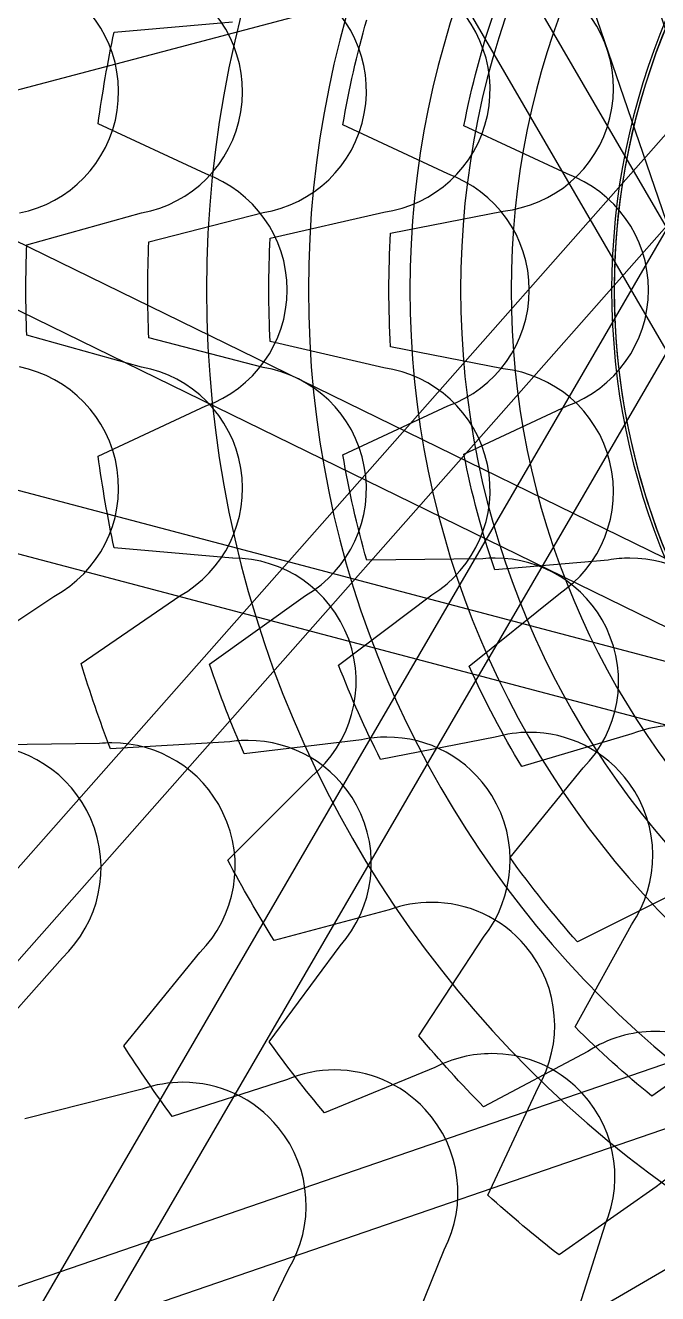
# Model space of a CAD drawing. Extents: x 3 to 470, y 9 to 287.
# Drawn here: x 86.29 to 92.08, y 94.53 to 106.13 of the extents above; entities that cross this region are included whole.
import ezdxf

# ---------------------------------------------------------------- set-up
doc = ezdxf.new("R2010")
doc.units = 0
doc.layers.add('Layer_1', color=7, linetype='CONTINUOUS')

msp = doc.modelspace()

# ---------------------------------------------------------------- linework, layer by layer
at = {"layer": 'Layer_1', "color": 7}
for points in [[(92.400744, 103.625934), (66.360048, 179.426605), (66.893391, 179.609828), (92.934087, 103.809185)], [(92.400744, 103.625934), (66.360048, 179.426605), (66.893391, 179.609828), (92.934087, 103.809185)], [(92.525515, 102.529951), (52.197207, 171.793866), (52.684533, 172.077611), (93.012869, 102.813752)], [(92.525515, 102.529951), (52.197207, 171.793866), (52.684533, 172.077611), (93.012869, 102.813752)], [(94.109048, 99.672626), (22.096282, 134.858256), (22.343878, 135.364953), (94.35656, 100.179351)], [(94.109048, 99.672626), (22.096282, 134.858256), (22.343878, 135.364953), (94.35656, 100.179351)], [(94.972238, 98.985893), (17.478827, 119.446437), (17.6228, 119.991708), (95.116154, 99.531163)], [(94.972238, 98.985893), (17.478827, 119.446437), (17.6228, 119.991708), (95.116154, 99.531163)], [(95.120525, 107.892733), (17.622771, 87.431032), (17.622771, 87.431032)], [(95.120525, 107.892733), (17.622771, 87.431032), (17.622771, 87.431032)], [(87.101123, 106.069386), (87.101123, 106.069386), (88.184783, 106.164183)], [(87.101123, 106.069386), (87.101123, 106.069386), (88.184783, 106.164183)], [(40.218182, 45.504613), (39.795568, 45.877996), (92.864356, 105.946335)], [(40.218182, 45.504613), (39.795568, 45.877996), (92.864356, 105.946335)], [(93.287308, 105.573319), (40.218182, 45.504613), (40.218182, 45.504613)], [(93.287308, 105.573319), (40.218182, 45.504613), (40.218182, 45.504613)], [(87.939415, 104.772698), (86.954471, 105.231968), (86.954471, 105.231968)], [(87.939415, 104.772698), (86.954471, 105.231968), (86.954471, 105.231968)], [(90.156192, 104.772698), (89.195273, 105.220774), (89.195273, 105.220774)], [(90.156192, 104.772698), (89.195273, 105.220774), (89.195273, 105.220774)], [(91.247579, 104.772698), (91.247579, 104.772698), (90.303182, 105.213048), (90.303182, 105.213048)], [(91.247579, 104.772698), (91.247579, 104.772698), (90.303182, 105.213048), (90.303182, 105.213048)], [(52.684533, 35.345129), (52.197207, 35.628874), (92.527517, 104.896229)], [(52.684533, 35.345129), (52.197207, 35.628874), (92.527517, 104.896229)], [(93.015125, 104.612879), (52.684533, 35.345129), (52.684533, 35.345129)], [(93.015125, 104.612879), (52.684533, 35.345129), (52.684533, 35.345129)], [(88.529348, 104.184231), (88.529348, 104.184231), (89.568712, 104.424186)], [(88.529348, 104.184231), (88.529348, 104.184231), (89.568712, 104.424186)], [(89.632098, 104.23022), (89.632098, 104.23022), (90.662692, 104.433406)], [(89.632098, 104.23022), (89.632098, 104.23022), (90.662692, 104.433406)], [(86.300531, 104.124848), (86.300531, 104.124848), (87.351426, 104.416798)], [(86.300531, 104.124848), (86.300531, 104.124848), (87.351426, 104.416798)], [(87.417914, 104.150564), (87.417914, 104.150564), (88.463791, 104.419336)], [(87.417914, 104.150564), (87.417914, 104.150564), (88.463791, 104.419336)], [(87.351426, 103.005942), (87.351426, 103.005942), (86.300531, 103.297892), (86.300531, 103.297892)], [(87.351426, 103.005942), (87.351426, 103.005942), (86.300531, 103.297892), (86.300531, 103.297892)], [(88.463791, 103.003404), (88.463791, 103.003404), (87.417914, 103.272176), (87.417914, 103.272176)], [(88.463791, 103.003404), (88.463791, 103.003404), (87.417914, 103.272176), (87.417914, 103.272176)], [(89.568712, 102.998554), (89.568712, 102.998554), (88.529348, 103.238509), (88.529348, 103.238509)], [(89.568712, 102.998554), (89.568712, 102.998554), (88.529348, 103.238509), (88.529348, 103.238509)], [(90.66272, 102.989334), (90.66272, 102.989334), (89.632098, 103.19252), (89.632098, 103.19252)], [(90.66272, 102.989334), (90.66272, 102.989334), (89.632098, 103.19252), (89.632098, 103.19252)], [(86.954471, 102.190772), (86.954471, 102.190772), (87.939415, 102.650042)], [(86.954471, 102.190772), (86.954471, 102.190772), (87.939415, 102.650042)], [(89.195273, 102.201966), (89.195273, 102.201966), (90.156192, 102.650042)], [(89.195273, 102.201966), (89.195273, 102.201966), (90.156192, 102.650042)], [(90.303182, 102.209692), (90.303182, 102.209692), (91.24755, 102.650042)], [(90.303182, 102.209692), (90.303182, 102.209692), (91.24755, 102.650042)], [(88.184783, 101.258557), (87.101123, 101.353354), (87.101123, 101.353354)], [(88.184783, 101.258557), (87.101123, 101.353354), (87.101123, 101.353354)], [(90.475155, 101.252607), (90.475155, 101.252607), (89.41408, 101.239383), (89.41408, 101.239383)], [(90.475155, 101.252607), (90.475155, 101.252607), (89.41408, 101.239383), (89.41408, 101.239383)], [(91.625162, 101.240821), (91.625162, 101.240821), (90.586448, 101.149942), (90.586448, 101.149942)], [(91.625162, 101.240821), (91.625162, 101.240821), (90.586448, 101.149942), (90.586448, 101.149942)], [(85.631025, 100.298229), (85.631025, 100.298229), (86.550101, 100.908211)], [(85.631025, 100.298229), (85.631025, 100.298229), (86.550101, 100.908211)], [(86.799079, 100.293126), (86.799079, 100.293126), (87.700785, 100.912243)], [(86.799079, 100.293126), (86.799079, 100.293126), (87.700785, 100.912243)], [(87.973364, 100.286838), (87.973364, 100.286838), (88.853838, 100.916924)], [(87.973364, 100.286838), (87.973364, 100.286838), (88.853838, 100.916924)], [(89.156192, 100.278886), (89.156192, 100.278886), (90.010048, 100.922309)], [(89.156192, 100.278886), (89.156192, 100.278886), (90.010048, 100.922309)], [(90.351117, 100.268341), (90.351117, 100.268341), (91.170686, 100.928372)], [(90.351117, 100.268341), (90.351117, 100.268341), (91.170686, 100.928372)], [(86.965271, 99.56232), (86.965271, 99.56232), (85.862014, 99.54856), (85.862014, 99.54856)], [(86.965271, 99.56232), (86.965271, 99.56232), (85.862014, 99.54856), (85.862014, 99.54856)], [(88.158899, 99.577829), (87.066977, 99.512553), (87.066977, 99.512553)], [(88.158899, 99.577829), (87.066977, 99.512553), (87.066977, 99.512553)], [(89.365328, 99.596608), (89.365328, 99.596608), (88.290352, 99.469102), (88.290352, 99.469102)], [(89.365328, 99.596608), (89.365328, 99.596608), (88.290352, 99.469102), (88.290352, 99.469102)], [(90.589888, 99.619898), (90.589888, 99.619898), (89.540938, 99.416007), (89.540938, 99.416007)], [(90.589888, 99.619898), (90.589888, 99.619898), (89.540938, 99.416007), (89.540938, 99.416007)], [(91.841798, 99.649702), (90.833847, 99.350393), (90.833847, 99.350393)], [(91.841798, 99.649702), (90.833847, 99.350393), (90.833847, 99.350393)], [(90.725289, 98.520109), (90.725289, 98.520109), (91.396148, 99.340158)], [(90.725289, 98.520109), (90.725289, 98.520109), (91.396148, 99.340158)], [(88.141642, 98.494789), (88.141642, 98.494789), (88.910767, 99.263913)], [(88.141642, 98.494789), (88.141642, 98.494789), (88.910767, 99.263913)], [(29.944444, 57.881637), (29.6607, 58.368962), (98.924558, 98.697298)], [(29.944444, 57.881637), (29.6607, 58.368962), (98.924558, 98.697298)], [(22.311706, 72.044478), (22.128454, 72.57782), (97.929126, 98.618516)], [(22.311706, 72.044478), (22.128454, 72.57782), (97.929126, 98.618516)], [(92.289846, 98.219503), (92.289846, 98.219503), (91.341643, 97.748221), (91.341643, 97.748221)], [(92.289846, 98.219503), (92.289846, 98.219503), (91.341643, 97.748221), (91.341643, 97.748221)], [(98.112377, 98.085173), (22.311706, 72.044478), (22.311706, 72.044478)], [(98.112377, 98.085173), (22.311706, 72.044478), (22.311706, 72.044478)], [(89.617266, 98.040256), (89.617266, 98.040256), (88.567386, 97.758936), (88.567386, 97.758936)], [(89.617266, 98.040256), (89.617266, 98.040256), (88.567386, 97.758936), (88.567386, 97.758936)], [(91.320524, 96.969904), (91.320524, 96.969904), (91.837541, 97.902655)], [(91.320524, 96.969904), (91.320524, 96.969904), (91.837541, 97.902655)], [(88.518746, 96.83456), (88.518746, 96.83456), (89.169163, 97.71103)], [(88.518746, 96.83456), (88.518746, 96.83456), (89.169163, 97.71103)], [(89.89086, 96.888613), (89.89086, 96.888613), (90.48274, 97.791898)], [(89.89086, 96.888613), (89.89086, 96.888613), (90.48274, 97.791898)], [(85.890859, 96.771427), (85.890859, 96.771427), (86.626627, 97.602387)], [(85.890859, 96.771427), (85.890859, 96.771427), (86.626627, 97.602387)], [(87.188872, 96.797453), (87.188872, 96.797453), (87.886235, 97.649899)], [(87.188872, 96.797453), (87.188872, 96.797453), (87.886235, 97.649899)], [(92.897008, 96.9487), (92.897008, 96.9487), (92.02316, 96.336829), (92.02316, 96.336829)], [(92.897008, 96.9487), (92.897008, 96.9487), (92.02316, 96.336829), (92.02316, 96.336829)], [(91.436638, 96.745542), (90.482824, 96.239635), (90.482824, 96.239635)], [(91.436638, 96.745542), (90.482824, 96.239635), (90.482824, 96.239635)], [(90.035736, 96.59765), (90.035736, 96.59765), (89.026966, 96.182508), (89.026966, 96.182508)], [(90.035736, 96.59765), (90.035736, 96.59765), (89.026966, 96.182508), (89.026966, 96.182508)], [(88.679666, 96.48616), (88.679666, 96.48616), (87.632069, 96.148672), (87.632069, 96.148672)], [(88.679666, 96.48616), (88.679666, 96.48616), (87.632069, 96.148672), (87.632069, 96.148672)], [(87.357996, 96.399708), (87.357996, 96.399708), (86.2824, 96.128934), (86.2824, 96.128934)], [(87.357996, 96.399708), (87.357996, 96.399708), (86.2824, 96.128934), (86.2824, 96.128934)], [(90.52292, 95.430471), (90.52292, 95.430471), (90.981654, 96.41423)], [(90.52292, 95.430471), (90.52292, 95.430471), (90.981654, 96.41423)], [(92.064046, 95.505982), (92.064046, 95.505982), (91.174521, 94.883142), (91.174521, 94.883142)], [(92.064046, 95.505982), (92.064046, 95.505982), (91.174521, 94.883142), (91.174521, 94.883142)], [(91.266781, 94.119713), (91.266781, 94.119713), (91.597417, 95.160007)], [(91.266781, 94.119713), (91.266781, 94.119713), (91.597417, 95.160007)], [(89.708822, 93.911339), (89.708822, 93.911339), (90.123399, 94.930146)], [(89.708822, 93.911339), (89.708822, 93.911339), (90.123399, 94.930146)], [(88.21439, 93.756764), (88.21439, 93.756764), (88.697543, 94.753155)], [(88.21439, 93.756764), (88.21439, 93.756764), (88.697543, 94.753155)]]:
    msp.add_lwpolyline(points, dxfattribs=at)
for points in [[(3.00365, 103.71137), (3.00365, 156.191267), (45.547015, 198.734661), (98.026941, 198.734661)], [(3.00365, 103.71137), (3.00365, 156.191267), (45.547015, 198.734661), (98.026941, 198.734661)], [(98.026941, 195.914979), (47.104297, 195.914979), (5.823332, 154.634013), (5.823332, 103.71137)], [(98.026941, 195.914979), (47.104297, 195.914979), (5.823332, 154.634013), (5.823332, 103.71137)], [(5.823332, 103.71137), (5.823332, 154.634013), (47.104297, 195.914979), (98.026941, 195.914979)], [(5.823332, 103.71137), (5.823332, 154.634013), (47.104297, 195.914979), (98.026941, 195.914979)], [(98.026941, 193.095296), (48.661551, 193.095296), (8.643014, 153.076759), (8.643014, 103.71137)], [(98.026941, 193.095296), (48.661551, 193.095296), (8.643014, 153.076759), (8.643014, 103.71137)], [(8.643014, 103.71137), (8.643014, 153.076759), (48.661551, 193.095296), (98.026941, 193.095296)], [(8.643014, 103.71137), (8.643014, 153.076759), (48.661551, 193.095296), (98.026941, 193.095296)], [(98.026941, 184.241494), (53.551388, 184.241494), (17.496816, 148.186923), (17.496816, 103.71137)], [(98.026941, 184.241494), (53.551388, 184.241494), (17.496816, 148.186923), (17.496816, 103.71137)], [(98.026941, 113.791762), (92.459675, 113.791762), (87.946548, 109.278635), (87.946548, 103.71137)], [(98.026941, 113.791762), (92.459675, 113.791762), (87.946548, 109.278635), (87.946548, 103.71137)], [(98.026941, 112.858955), (92.974859, 112.858955), (88.879356, 108.763451), (88.879356, 103.71137)], [(98.026941, 112.858955), (92.974859, 112.858955), (88.879356, 108.763451), (88.879356, 103.71137)], [(98.026941, 111.929024), (93.488465, 111.929024), (89.809287, 108.249846), (89.809287, 103.71137)], [(98.026941, 111.929024), (93.488465, 111.929024), (89.809287, 108.249846), (89.809287, 103.71137)], [(98.026941, 111.46544), (93.744492, 111.46544), (90.272871, 107.993819), (90.272871, 103.71137)], [(98.026941, 111.46544), (93.744492, 111.46544), (90.272871, 107.993819), (90.272871, 103.71137)], [(98.026941, 111.00304), (93.99987, 111.00304), (90.73527, 107.73844), (90.73527, 103.71137)], [(98.026941, 111.00304), (93.99987, 111.00304), (90.73527, 107.73844), (90.73527, 103.71137)], [(98.026941, 110.082724), (94.508146, 110.082724), (91.655587, 107.230164), (91.655587, 103.71137)], [(98.026941, 110.082724), (94.508146, 110.082724), (91.655587, 107.230164), (91.655587, 103.71137)], [(91.682656, 103.71137), (91.682656, 107.21522), (94.523091, 110.055655), (98.026941, 110.055655)], [(91.682656, 103.71137), (91.682656, 107.21522), (94.523091, 110.055655), (98.026941, 110.055655)], [(91.80455, 102.47367), (91.121003, 105.910186), (93.352697, 109.250184), (96.789241, 109.93376)], [(91.80455, 102.47367), (91.121003, 105.910186), (93.352697, 109.250184), (96.789241, 109.93376)], [(87.128869, 105.354004), (87.201673, 105.837128), (86.956473, 106.294819), (86.550101, 106.514529)], [(87.128869, 105.354004), (87.201673, 105.837128), (86.956473, 106.294819), (86.550101, 106.514529)], [(88.261197, 105.340977), (88.341614, 105.822917), (88.103661, 106.284415), (87.700785, 106.510497)], [(88.261197, 105.340977), (88.341614, 105.822917), (88.103661, 106.284415), (87.700785, 106.510497)], [(89.391382, 105.325638), (89.48116, 105.805914), (89.252202, 106.271952), (88.853838, 106.505816)], [(89.391382, 105.325638), (89.48116, 105.805914), (89.252202, 106.271952), (88.853838, 106.505816)], [(90.518352, 105.307366), (90.619917, 105.785274), (90.402548, 106.25681), (90.010048, 106.50043)], [(90.518352, 105.307366), (90.619917, 105.785274), (90.402548, 106.25681), (90.010048, 106.50043)], [(91.640304, 105.285542), (91.757236, 105.759925), (91.555149, 106.238228), (91.170686, 106.494368)], [(91.640304, 105.285542), (91.757236, 105.759925), (91.555149, 106.238228), (91.170686, 106.494368)], [(89.195273, 105.220774), (89.250821, 105.548026), (89.324076, 105.869216), (89.41408, 106.183357)], [(89.195273, 105.220774), (89.250821, 105.548026), (89.324076, 105.869216), (89.41408, 106.183357)], [(90.303182, 105.213048), (90.373308, 105.5758), (90.468331, 105.92967), (90.586448, 106.272797)], [(90.303182, 105.213048), (90.373308, 105.5758), (90.468331, 105.92967), (90.586448, 106.272797)], [(86.954471, 105.231968), (86.992932, 105.514613), (87.041938, 105.793874), (87.101123, 106.069386)], [(86.954471, 105.231968), (86.992932, 105.514613), (87.041938, 105.793874), (87.101123, 106.069386)], [(86.233732, 104.415614), (86.686827, 104.505787), (87.056036, 104.870851), (87.128869, 105.354004)], [(86.233732, 104.415614), (86.686827, 104.505787), (87.056036, 104.870851), (87.128869, 105.354004)], [(87.351426, 104.416798), (87.805874, 104.499838), (88.180779, 104.859065), (88.261197, 105.340977)], [(87.351426, 104.416798), (87.805874, 104.499838), (88.180779, 104.859065), (88.261197, 105.340977)], [(88.463791, 104.419336), (88.919762, 104.493493), (89.301603, 104.845362), (89.391382, 105.325638)], [(88.463791, 104.419336), (88.919762, 104.493493), (89.301603, 104.845362), (89.391382, 105.325638)], [(89.568712, 104.424186), (90.026374, 104.487121), (90.416759, 104.829459), (90.518352, 105.307366)], [(89.568712, 104.424186), (90.026374, 104.487121), (90.416759, 104.829459), (90.518352, 105.307366)], [(90.662692, 104.433406), (91.122159, 104.481538), (91.523372, 104.811131), (91.640304, 105.285542)], [(90.662692, 104.433406), (91.122159, 104.481538), (91.523372, 104.811131), (91.640304, 105.285542)], [(88.684685, 103.71137), (88.684685, 104.199964), (88.374012, 104.61598), (87.939415, 104.772698)], [(88.684685, 103.71137), (88.684685, 104.199964), (88.374012, 104.61598), (87.939415, 104.772698)], [(90.901463, 103.71137), (90.901463, 104.199964), (90.59079, 104.61598), (90.156192, 104.772698)], [(90.901463, 103.71137), (90.901463, 104.199964), (90.59079, 104.61598), (90.156192, 104.772698)], [(91.992821, 103.71137), (91.992821, 104.199964), (91.682148, 104.61598), (91.247579, 104.772698)], [(91.992821, 103.71137), (91.992821, 104.199964), (91.682148, 104.61598), (91.247579, 104.772698)], [(89.616364, 103.71137), (89.616364, 103.885598), (89.621665, 104.058614), (89.632098, 104.23022)], [(89.616364, 103.71137), (89.616364, 103.885598), (89.621665, 104.058614), (89.632098, 104.23022)], [(86.293369, 103.71137), (86.293369, 103.84976), (86.295765, 103.987614), (86.300531, 104.124848)], [(86.293369, 103.71137), (86.293369, 103.84976), (86.295765, 103.987614), (86.300531, 104.124848)], [(87.409004, 103.71137), (87.409004, 103.858501), (87.411993, 104.004899), (87.417914, 104.150564)], [(87.409004, 103.71137), (87.409004, 103.858501), (87.411993, 104.004899), (87.417914, 104.150564)], [(88.517816, 103.71137), (88.517816, 103.869921), (88.521679, 104.027569), (88.529348, 104.184231)], [(88.517816, 103.71137), (88.517816, 103.869921), (88.521679, 104.027569), (88.529348, 104.184231)], [(98.026941, 8.688079), (45.547015, 8.688079), (3.00365, 51.231444), (3.00365, 103.71137)], [(98.026941, 8.688079), (45.547015, 8.688079), (3.00365, 51.231444), (3.00365, 103.71137)], [(5.823332, 103.71137), (5.823332, 52.788727), (47.104297, 11.507761), (98.026941, 11.507761)], [(5.823332, 103.71137), (5.823332, 52.788727), (47.104297, 11.507761), (98.026941, 11.507761)], [(98.026941, 11.507761), (47.104297, 11.507761), (5.823332, 52.788727), (5.823332, 103.71137)], [(98.026941, 11.507761), (47.104297, 11.507761), (5.823332, 52.788727), (5.823332, 103.71137)], [(8.643014, 103.71137), (8.643014, 54.345981), (48.661551, 14.327443), (98.026941, 14.327443)], [(8.643014, 103.71137), (8.643014, 54.345981), (48.661551, 14.327443), (98.026941, 14.327443)], [(98.026941, 14.327443), (48.661551, 14.327443), (8.643014, 54.345981), (8.643014, 103.71137)], [(98.026941, 14.327443), (48.661551, 14.327443), (8.643014, 54.345981), (8.643014, 103.71137)], [(17.496816, 103.71137), (17.496816, 59.235817), (53.551388, 23.181246), (98.026941, 23.181246)], [(17.496816, 103.71137), (17.496816, 59.235817), (53.551388, 23.181246), (98.026941, 23.181246)], [(86.300531, 103.297892), (86.295765, 103.435126), (86.293369, 103.57298), (86.293369, 103.71137)], [(86.300531, 103.297892), (86.295765, 103.435126), (86.293369, 103.57298), (86.293369, 103.71137)], [(87.417914, 103.272176), (87.411993, 103.417841), (87.409004, 103.564239), (87.409004, 103.71137)], [(87.417914, 103.272176), (87.411993, 103.417841), (87.409004, 103.564239), (87.409004, 103.71137)], [(87.939415, 102.650042), (88.374012, 102.806759), (88.684685, 103.222775), (88.684685, 103.71137)], [(87.939415, 102.650042), (88.374012, 102.806759), (88.684685, 103.222775), (88.684685, 103.71137)], [(87.946548, 103.71137), (87.946548, 98.144105), (92.459675, 93.630978), (98.026941, 93.630978)], [(87.946548, 103.71137), (87.946548, 98.144105), (92.459675, 93.630978), (98.026941, 93.630978)], [(88.529348, 103.238509), (88.521679, 103.395171), (88.517816, 103.552819), (88.517816, 103.71137)], [(88.529348, 103.238509), (88.521679, 103.395171), (88.517816, 103.552819), (88.517816, 103.71137)], [(88.879356, 103.71137), (88.879356, 98.659289), (92.974859, 94.563785), (98.026941, 94.563785)], [(88.879356, 103.71137), (88.879356, 98.659289), (92.974859, 94.563785), (98.026941, 94.563785)], [(89.632098, 103.19252), (89.621665, 103.364126), (89.616364, 103.537142), (89.616364, 103.71137)], [(89.632098, 103.19252), (89.621665, 103.364126), (89.616364, 103.537142), (89.616364, 103.71137)], [(89.809287, 103.71137), (89.809287, 99.172894), (93.488465, 95.493716), (98.026941, 95.493716)], [(89.809287, 103.71137), (89.809287, 99.172894), (93.488465, 95.493716), (98.026941, 95.493716)], [(90.156192, 102.650042), (90.59079, 102.806759), (90.901463, 103.222775), (90.901463, 103.71137)], [(90.156192, 102.650042), (90.59079, 102.806759), (90.901463, 103.222775), (90.901463, 103.71137)], [(90.272871, 103.71137), (90.272871, 99.428921), (93.744492, 95.9573), (98.026941, 95.9573)], [(90.272871, 103.71137), (90.272871, 99.428921), (93.744492, 95.9573), (98.026941, 95.9573)], [(90.73527, 103.71137), (90.73527, 99.6843), (93.99987, 96.4197), (98.026941, 96.4197)], [(90.73527, 103.71137), (90.73527, 99.6843), (93.99987, 96.4197), (98.026941, 96.4197)], [(91.24755, 102.650042), (91.682148, 102.806759), (91.992821, 103.222775), (91.992821, 103.71137)], [(91.24755, 102.650042), (91.682148, 102.806759), (91.992821, 103.222775), (91.992821, 103.71137)], [(91.655587, 103.71137), (91.655587, 100.192576), (94.508146, 97.340016), (98.026941, 97.340016)], [(91.655587, 103.71137), (91.655587, 100.192576), (94.508146, 97.340016), (98.026941, 97.340016)], [(98.026941, 97.367085), (94.523091, 97.367085), (91.682656, 100.20752), (91.682656, 103.71137)], [(98.026941, 97.367085), (94.523091, 97.367085), (91.682656, 100.20752), (91.682656, 103.71137)], [(87.128869, 102.068736), (87.056036, 102.551888), (86.686827, 102.916953), (86.233732, 103.007126)], [(87.128869, 102.068736), (87.056036, 102.551888), (86.686827, 102.916953), (86.233732, 103.007126)], [(88.261197, 102.081763), (88.180779, 102.563675), (87.805874, 102.922902), (87.351426, 103.005942)], [(88.261197, 102.081763), (88.180779, 102.563675), (87.805874, 102.922902), (87.351426, 103.005942)], [(89.391382, 102.097102), (89.301603, 102.577378), (88.919762, 102.929246), (88.463791, 103.003404)], [(89.391382, 102.097102), (89.301603, 102.577378), (88.919762, 102.929246), (88.463791, 103.003404)], [(90.518352, 102.115373), (90.416759, 102.593281), (90.026374, 102.935619), (89.568712, 102.998554)], [(90.518352, 102.115373), (90.416759, 102.593281), (90.026374, 102.935619), (89.568712, 102.998554)], [(91.640304, 102.137198), (91.523372, 102.611609), (91.122159, 102.941174), (90.66272, 102.989334)], [(91.640304, 102.137198), (91.523372, 102.611609), (91.122159, 102.941174), (90.66272, 102.989334)], [(98.020145, 97.365872), (95.055277, 97.365872), (92.40503, 99.454919), (91.80455, 102.47367)], [(98.020145, 97.365872), (95.055277, 97.365872), (92.40503, 99.454919), (91.80455, 102.47367)], [(87.101123, 101.353354), (87.041938, 101.628865), (86.992932, 101.908127), (86.954471, 102.190772)], [(87.101123, 101.353354), (87.041938, 101.628865), (86.992932, 101.908127), (86.954471, 102.190772)], [(89.41408, 101.239383), (89.324076, 101.553524), (89.250821, 101.874714), (89.195273, 102.201966)], [(89.41408, 101.239383), (89.324076, 101.553524), (89.250821, 101.874714), (89.195273, 102.201966)], [(90.010048, 100.922309), (90.402548, 101.16593), (90.619917, 101.637465), (90.518352, 102.115373)], [(90.010048, 100.922309), (90.402548, 101.16593), (90.619917, 101.637465), (90.518352, 102.115373)], [(90.586448, 101.149942), (90.468331, 101.49307), (90.373308, 101.84694), (90.303182, 102.209692)], [(90.586448, 101.149942), (90.468331, 101.49307), (90.373308, 101.84694), (90.303182, 102.209692)], [(91.170686, 100.928372), (91.555149, 101.184512), (91.757236, 101.662814), (91.640304, 102.137198)], [(91.170686, 100.928372), (91.555149, 101.184512), (91.757236, 101.662814), (91.640304, 102.137198)], [(86.550101, 100.908211), (86.956473, 101.127921), (87.201673, 101.585611), (87.128869, 102.068736)], [(86.550101, 100.908211), (86.956473, 101.127921), (87.201673, 101.585611), (87.128869, 102.068736)], [(87.700785, 100.912243), (88.103661, 101.138325), (88.341614, 101.599823), (88.261197, 102.081763)], [(87.700785, 100.912243), (88.103661, 101.138325), (88.341614, 101.599823), (88.261197, 102.081763)], [(88.853838, 100.916924), (89.252202, 101.150788), (89.48116, 101.616825), (89.391382, 102.097102)], [(88.853838, 100.916924), (89.252202, 101.150788), (89.48116, 101.616825), (89.391382, 102.097102)], [(88.188139, 101.258557), (88.187039, 101.258557), (88.185911, 101.258557), (88.184783, 101.258557)], [(88.188139, 101.258557), (88.187039, 101.258557), (88.185911, 101.258557), (88.184783, 101.258557)], [(89.248085, 100.516134), (89.081386, 100.974135), (88.648847, 101.258557), (88.188139, 101.258557)], [(89.248085, 100.516134), (89.081386, 100.974135), (88.648847, 101.258557), (88.188139, 101.258557)], [(90.590113, 101.2585), (90.551878, 101.2585), (90.513531, 101.256555), (90.475155, 101.252607)], [(90.590113, 101.2585), (90.551878, 101.2585), (90.513531, 101.256555), (90.475155, 101.252607)], [(91.607116, 100.619729), (91.412812, 101.023198), (91.009823, 101.2585), (90.590113, 101.2585)], [(91.607116, 100.619729), (91.412812, 101.023198), (91.009823, 101.2585), (90.590113, 101.2585)], [(91.823414, 101.258444), (91.757377, 101.258444), (91.69103, 101.252635), (91.625162, 101.240821)], [(91.823414, 101.258444), (91.757377, 101.258444), (91.69103, 101.252635), (91.625162, 101.240821)], [(92.801252, 100.69431), (92.592341, 101.056132), (92.213207, 101.258444), (91.823414, 101.258444)], [(92.801252, 100.69431), (92.592341, 101.056132), (92.213207, 101.258444), (91.823414, 101.258444)], [(91.396148, 99.340158), (91.719706, 99.669919), (91.8191, 100.179521), (91.607116, 100.619729)], [(91.396148, 99.340158), (91.719706, 99.669919), (91.8191, 100.179521), (91.607116, 100.619729)], [(88.910767, 99.263913), (89.265539, 99.559811), (89.415208, 100.057005), (89.248085, 100.516134)], [(88.910767, 99.263913), (89.265539, 99.559811), (89.415208, 100.057005), (89.248085, 100.516134)], [(87.066977, 99.512553), (86.968852, 99.768552), (86.879411, 100.028865), (86.799079, 100.293126)], [(87.066977, 99.512553), (86.968852, 99.768552), (86.879411, 100.028865), (86.799079, 100.293126)], [(88.290352, 99.469102), (88.173843, 99.736126), (88.067992, 100.008902), (87.973364, 100.286838)], [(88.290352, 99.469102), (88.173843, 99.736126), (88.067992, 100.008902), (87.973364, 100.286838)], [(89.540938, 99.416007), (89.398967, 99.695945), (89.270417, 99.983835), (89.156192, 100.278886)], [(89.540938, 99.416007), (89.398967, 99.695945), (89.270417, 99.983835), (89.156192, 100.278886)], [(90.833847, 99.350393), (90.654881, 99.644993), (90.493483, 99.951465), (90.351117, 100.268341)], [(90.833847, 99.350393), (90.654881, 99.644993), (90.493483, 99.951465), (90.351117, 100.268341)], [(92.258745, 99.729471), (92.117394, 99.729471), (91.975733, 99.703051), (91.841798, 99.649702)], [(92.258745, 99.729471), (92.117394, 99.729471), (91.975733, 99.703051), (91.841798, 99.649702)], [(86.887335, 98.872767), (86.702758, 99.29775), (86.28787, 99.551577), (85.852286, 99.551577)], [(86.887335, 98.872767), (86.702758, 99.29775), (86.28787, 99.551577), (85.852286, 99.551577)], [(87.080229, 99.568213), (87.041994, 99.568213), (87.003618, 99.566268), (86.965271, 99.56232)], [(87.080229, 99.568213), (87.041994, 99.568213), (87.003618, 99.566268), (86.965271, 99.56232)], [(88.097204, 98.929471), (87.9029, 99.332911), (87.499939, 99.568213), (87.080229, 99.568213)], [(88.097204, 98.929471), (87.9029, 99.332911), (87.499939, 99.568213), (87.080229, 99.568213)], [(88.326529, 99.590404), (88.270755, 99.590404), (88.214728, 99.586259), (88.158899, 99.577829)], [(88.326529, 99.590404), (88.270755, 99.590404), (88.214728, 99.586259), (88.158899, 99.577829)], [(89.31948, 98.999117), (89.115335, 99.376306), (88.72729, 99.590404), (88.326529, 99.590404)], [(89.31948, 98.999117), (89.115335, 99.376306), (88.72729, 99.590404), (88.326529, 99.590404)], [(89.597641, 99.620857), (89.520157, 99.620857), (89.442277, 99.612877), (89.365328, 99.596608)], [(89.597641, 99.620857), (89.520157, 99.620857), (89.442277, 99.612877), (89.365328, 99.596608)], [(90.557659, 99.086584), (90.344237, 99.431261), (89.975282, 99.620857), (89.597641, 99.620857)], [(90.557659, 99.086584), (90.344237, 99.431261), (89.975282, 99.620857), (89.597641, 99.620857)], [(90.903267, 99.664336), (90.798178, 99.664336), (90.692637, 99.649702), (90.589888, 99.619898)], [(90.903267, 99.664336), (90.798178, 99.664336), (90.692637, 99.649702), (90.589888, 99.619898)], [(91.816647, 99.199343), (91.59595, 99.503079), (91.252034, 99.664336), (90.903267, 99.664336)], [(91.816647, 99.199343), (91.59595, 99.503079), (91.252034, 99.664336), (90.903267, 99.664336)], [(90.48274, 97.791898), (90.769727, 98.153917), (90.81487, 98.671188), (90.557659, 99.086584)], [(90.48274, 97.791898), (90.769727, 98.153917), (90.81487, 98.671188), (90.557659, 99.086584)], [(91.837541, 97.902655), (92.097036, 98.284863), (92.103831, 98.804051), (91.816647, 99.199343)], [(91.837541, 97.902655), (92.097036, 98.284863), (92.103831, 98.804051), (91.816647, 99.199343)], [(89.169163, 97.71103), (89.47679, 98.05568), (89.552019, 98.569426), (89.31948, 98.999117)], [(89.169163, 97.71103), (89.47679, 98.05568), (89.552019, 98.569426), (89.31948, 98.999117)], [(86.626627, 97.602387), (86.962789, 97.919263), (87.082006, 98.424607), (86.887335, 98.872767)], [(86.626627, 97.602387), (86.962789, 97.919263), (87.082006, 98.424607), (86.887335, 98.872767)], [(87.886235, 97.649899), (88.209794, 97.979633), (88.309188, 98.489262), (88.097204, 98.929471)], [(87.886235, 97.649899), (88.209794, 97.979633), (88.309188, 98.489262), (88.097204, 98.929471)], [(91.341643, 97.748221), (91.122497, 97.993759), (90.916661, 98.251422), (90.725289, 98.520109)], [(91.341643, 97.748221), (91.122497, 97.993759), (90.916661, 98.251422), (90.725289, 98.520109)], [(88.567386, 97.758936), (88.416477, 97.998243), (88.274421, 98.243696), (88.141642, 98.494789)], [(88.567386, 97.758936), (88.416477, 97.998243), (88.274421, 98.243696), (88.141642, 98.494789)], [(90.005762, 98.109197), (89.874506, 98.109197), (89.742855, 98.086414), (89.617266, 98.040256)], [(90.005762, 98.109197), (89.874506, 98.109197), (89.742855, 98.086414), (89.617266, 98.040256)], [(90.870361, 97.706293), (90.647268, 97.972132), (90.327629, 98.109197), (90.005762, 98.109197)], [(90.870361, 97.706293), (90.647268, 97.972132), (90.327629, 98.109197), (90.005762, 98.109197)], [(90.981654, 96.41423), (91.213855, 96.813609), (91.184418, 97.332008), (90.870361, 97.706293)], [(90.981654, 96.41423), (91.213855, 96.813609), (91.184418, 97.332008), (90.870361, 97.706293)], [(90.482824, 96.239635), (90.276762, 96.447671), (90.079243, 96.664195), (89.89086, 96.888613)], [(90.482824, 96.239635), (90.276762, 96.447671), (90.079243, 96.664195), (89.89086, 96.888613)], [(92.02316, 96.336829), (91.778525, 96.536209), (91.54404, 96.747544), (91.320524, 96.969904)], [(92.02316, 96.336829), (91.778525, 96.536209), (91.54404, 96.747544), (91.320524, 96.969904)], [(92.053867, 96.92854), (91.836949, 96.92854), (91.621666, 96.866197), (91.436638, 96.745542)], [(92.053867, 96.92854), (91.836949, 96.92854), (91.621666, 96.866197), (91.436638, 96.745542)], [(92.732705, 96.700681), (92.529237, 96.854326), (92.290579, 96.92854), (92.053867, 96.92854)], [(92.732705, 96.700681), (92.529237, 96.854326), (92.290579, 96.92854), (92.053867, 96.92854)], [(87.632069, 96.148672), (87.477945, 96.360148), (87.330138, 96.576502), (87.188872, 96.797453)], [(87.632069, 96.148672), (87.477945, 96.360148), (87.330138, 96.576502), (87.188872, 96.797453)], [(89.026966, 96.182508), (88.850144, 96.393674), (88.680596, 96.611128), (88.518746, 96.83456)], [(89.026966, 96.182508), (88.850144, 96.393674), (88.680596, 96.611128), (88.518746, 96.83456)], [(90.557743, 96.725212), (90.377904, 96.725212), (90.198403, 96.682466), (90.035736, 96.59765)], [(90.557743, 96.725212), (90.377904, 96.725212), (90.198403, 96.682466), (90.035736, 96.59765)], [(91.321341, 96.427144), (91.104592, 96.626636), (90.830773, 96.725212), (90.557743, 96.725212)], [(91.321341, 96.427144), (91.104592, 96.626636), (90.830773, 96.725212), (90.557743, 96.725212)], [(89.120805, 96.575797), (88.970742, 96.575797), (88.820509, 96.54605), (88.679666, 96.48616)], [(89.120805, 96.575797), (88.970742, 96.575797), (88.820509, 96.54605), (88.679666, 96.48616)], [(89.947846, 96.215076), (89.725627, 96.454579), (89.423639, 96.575797), (89.120805, 96.575797)], [(89.947846, 96.215076), (89.725627, 96.454579), (89.423639, 96.575797), (89.120805, 96.575797)], [(87.730307, 96.462897), (87.604746, 96.462897), (87.478763, 96.442032), (87.357996, 96.399708)], [(87.730307, 96.462897), (87.604746, 96.462897), (87.478763, 96.442032), (87.357996, 96.399708)], [(88.605875, 96.046769), (88.382951, 96.320785), (88.057982, 96.462897), (87.730307, 96.462897)], [(88.605875, 96.046769), (88.382951, 96.320785), (88.057982, 96.462897), (87.730307, 96.462897)], [(91.597417, 95.160007), (91.776466, 95.585892), (91.680795, 96.096226), (91.321341, 96.427144)], [(91.597417, 95.160007), (91.776466, 95.585892), (91.680795, 96.096226), (91.321341, 96.427144)], [(90.123399, 94.930146), (90.335411, 95.340608), (90.280174, 95.856891), (89.947846, 96.215076)], [(90.123399, 94.930146), (90.335411, 95.340608), (90.280174, 95.856891), (89.947846, 96.215076)], [(88.697543, 94.753155), (88.935777, 95.148982), (88.914207, 95.667747), (88.605875, 96.046769)], [(88.697543, 94.753155), (88.935777, 95.148982), (88.914207, 95.667747), (88.605875, 96.046769)], [(92.792934, 95.772019), (92.528447, 95.772019), (92.268867, 95.678885), (92.064046, 95.505982)], [(92.792934, 95.772019), (92.528447, 95.772019), (92.268867, 95.678885), (92.064046, 95.505982)], [(91.174521, 94.883142), (90.950356, 95.05737), (90.732987, 95.239973), (90.52292, 95.430471)], [(91.174521, 94.883142), (90.950356, 95.05737), (90.732987, 95.239973), (90.52292, 95.430471)]]:
    msp.add_open_spline(points, degree=3, dxfattribs=at)

doc.saveas('drawing.dxf')
